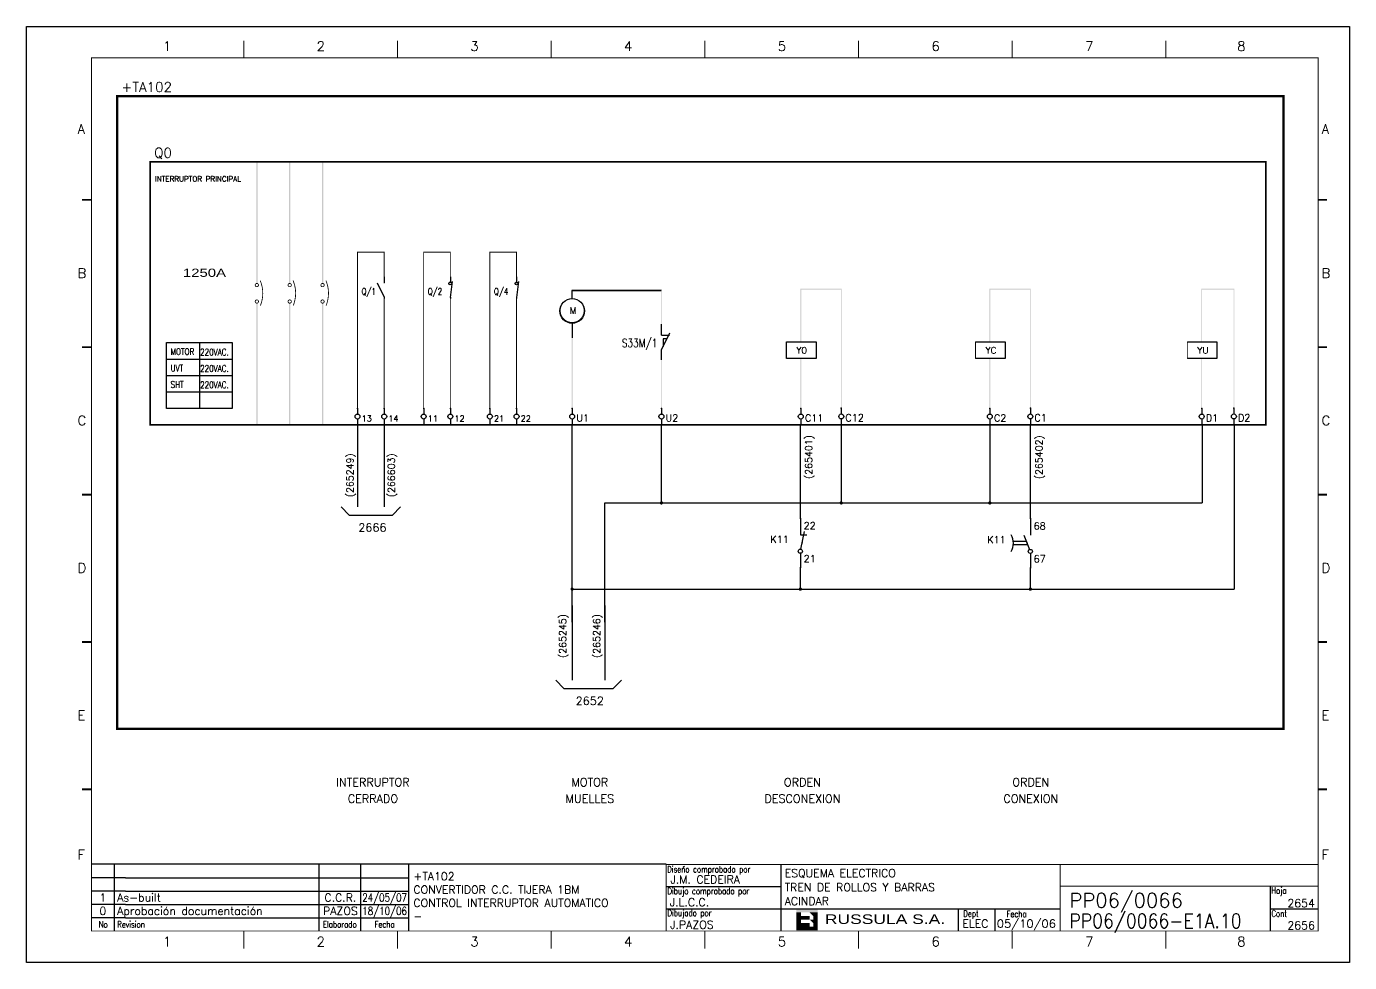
# Model space of a CAD drawing. Extents: x -25 to 1044, y -25744 to 292.
# Drawn here: x 65.4 to 485.4, y -7209.8 to -6912.8 of the extents above; entities that cross this region are included whole.
import ezdxf
from ezdxf.enums import TextEntityAlignment as Align

# ---------------------------------------------------------------- set-up
doc = ezdxf.new("R2010")
doc.units = 0
doc.header["$LTSCALE"] = 10
doc.header["$MEASUREMENT"] = 0
doc.linetypes.add('DASHDOT', pattern=[1, 0.5, -0.25, 0, -0.25])
doc.layers.get('0').update_dxf_attribs({"linetype": 'CONTINUOUS'})
for name, color, linetype in [('1', 7, 'CONTINUOUS'), ('10', 5, 'CONTINUOUS'), ('102', 7, 'CONTINUOUS'), ('2', 7, 'CONTINUOUS'), ('25', 3, 'CONTINUOUS'), ('8', 1, 'CONTINUOUS'), ('9', 6, 'CONTINUOUS'), ('DIBUJO', 7, 'CONTINUOUS'), ('NODE', 7, 'CONTINUOUS')]:
    doc.layers.add(name, color=color, linetype=linetype)
doc.styles.add('HELV', font='HELVBLD.SHX', dxfattribs={"width": 1.2})
doc.styles.add('HELVETICA', font='HELV.SHX')
doc.styles.add('LABEL', font='SIMPLEX', dxfattribs={"width": 0.8, "height": 4})
doc.styles.add('ROMAND', font='ROMAND.SHX', dxfattribs={"width": 0.7})
doc.styles.add('ROMANS', font='romans')
doc.styles.get("Standard").update_dxf_attribs({"font": 'simplex'})

# ---------------------------------------------------------------- blocks, each defined once
blk = doc.blocks.new('newcajec')
at = {"layer": '1'}
for p, q in [((179.4, 20.85), (0.13, 20.85)), ((7, 20.85), (7, 0)), ((71, 20.85), (71, 0)), ((84, 20.85), (84, 0.09)), ((99, 20.85), (99, 0)), ((215.2, 20.8), (215.2, 0)), ((10.6, 16.64), (0, 16.64)), ((10.6, 16.64), (99, 16.64)), ((184.64, 20.18), (184.81, 20.01)), ((184.81, 20.01), (185.18, 20.25)), ((10.6, 12.48), (0, 12.48)), ((10.6, 12.48), (99, 12.48)), ((179.4, 13.87), (215.2, 13.87)), ((368, 14.06), (368, 0)), ((10.6, 8.32), (0, 8.32)), ((10.6, 8.32), (99, 8.32)), ((10.6, 4.16), (0, 4.16)), ((10.6, 4.16), (99, 4.16)), ((179.4, 6.93), (267.63, 6.93)), ((267.63, 6.93), (302.5, 6.93)), ((270.63, 6.91), (270.63, 0)), ((282.07, 6.93), (282.07, 0)), ((368, 6.93), (383, 6.93))]:
    blk.add_line(p, q, dxfattribs=at)
for points in [[(47.5, 272.5, 0.3, 0.3, 0), (47.5, 277.91, 0.3, 0.3, 0)], [(95.5, 272.5, 0.3, 0.3, 0), (95.5, 277.91, 0.3, 0.3, 0)], [(143.5, 272.5, 0.3, 0.3, 0), (143.5, 277.91, 0.3, 0.3, 0)], [(191.5, 272.5, 0.3, 0.3, 0), (191.5, 277.91, 0.3, 0.3, 0)], [(239.5, 272.5, 0.3, 0.3, 0), (239.5, 277.91, 0.3, 0.3, 0)], [(287.5, 272.5, 0.3, 0.3, 0), (287.5, 277.91, 0.3, 0.3, 0)], [(335.5, 272.5, 0.3, 0.3, 0), (335.5, 277.91, 0.3, 0.3, 0)], [(-2.99, 228.23, 0.6, 0.6, 0), (-0.18, 228.23, 0.6, 0.6, 0)], [(383.01, 228.23, 0.6, 0.6, 0), (385.82, 228.23, 0.6, 0.6, 0)], [(-2.99, 182.23, 0.6, 0.6, 0), (-0.18, 182.23, 0.6, 0.6, 0)], [(383.01, 182.23, 0.6, 0.6, 0), (385.82, 182.23, 0.6, 0.6, 0)], [(-2.99, 136.23, 0.6, 0.6, 0), (-0.18, 136.23, 0.6, 0.6, 0)], [(383.01, 136.23, 0.6, 0.6, 0), (385.82, 136.23, 0.6, 0.6, 0)], [(-2.99, 90.23, 0.6, 0.6, 0), (-0.18, 90.23, 0.6, 0.6, 0)], [(383.01, 90.23, 0.6, 0.6, 0), (385.82, 90.23, 0.6, 0.6, 0)], [(-2.99, 44.23, 0.6, 0.6, 0), (-0.18, 44.23, 0.6, 0.6, 0)], [(383.01, 44.23, 0.6, 0.6, 0), (385.82, 44.23, 0.6, 0.6, 0)], [(383, 20.8, 0.3, 0.3, 0), (179.4, 20.8, 0.3, 0.3, 0), (179.4, 0, 0.3, 0.3, 0)], [(302.5, 20.8, 0.3, 0.3, 0), (302.5, 0, 0.3, 0.3, 0)], [(302.5, 14, 0.3, 0.3, 0), (383, 14, 0.3, 0.3, 0)], [(47.5, -5.5, 0.3, 0.3, 0), (47.5, -0.09, 0.3, 0.3, 0)], [(95.5, -5.5, 0.3, 0.3, 0), (95.5, -0.09, 0.3, 0.3, 0)], [(143.5, -5.5, 0.3, 0.3, 0), (143.5, -0.09, 0.3, 0.3, 0)], [(191.5, -5.5, 0.3, 0.3, 0), (191.5, -0.09, 0.3, 0.3, 0)], [(239.5, -5.5, 0.3, 0.3, 0), (239.5, -0.09, 0.3, 0.3, 0)], [(287.5, -5.5, 0.3, 0.3, 0), (287.5, -0.09, 0.3, 0.3, 0)], [(335.5, -5.5, 0.3, 0.3, 0), (335.5, -0.09, 0.3, 0.3, 0)]]:
    blk.add_lwpolyline(points, format="xyseb", dxfattribs=at)
at = {"layer": '1', "const_width": 0.3}
blk.add_lwpolyline([(0, 0), (0, 272.5), (383, 272.5), (383, 0)], close=True, dxfattribs=at)
at = {"layer": '2', "color": 14}
for p, q in [((221.42, 4.69), (221.42, 5.81)), ((221.42, 2.47), (221.42, 3.58))]:
    blk.add_line(p, q, dxfattribs=at)
for points in [[(220.05, 5.81), (220.05, 6.92), (226.74, 5.81), (226.74, 6.92)], [(221.42, 2.47), (220.05, 2.47), (221.42, 5.81), (220.05, 5.81)], [(221.42, 4.69), (224.25, 4.69), (221.42, 3.58), (224.25, 3.58)], [(224.25, 5.81), (225.37, 5.81), (225.37, 4.69)], [(225.37, 5.81), (226.74, 5.81), (225.37, 1.35), (226.74, 1.35)], [(224.25, 0.24), (224.25, 2.47), (220.05, 0.24), (220.05, 2.47)], [(224.25, 3.58), (225.37, 3.58), (225.37, 2.47)], [(226.74, 1.35), (226.74, 0.24), (224.25, 1.35), (224.25, 0.24)]]:
    blk.add_solid(points, dxfattribs=at)
at = {"layer": '1', "style": 'ROMANS'}
for s, p in [('1', (22.29, 274.68)), ('2', (70.29, 274.68)), ('3', (118.29, 274.68)), ('4', (166.29, 274.68)), ('5', (214.29, 274.68)), ('6', (262.29, 274.68)), ('7', (310.29, 274.68)), ('8', (357.79, 274.68)), ('A', (-4.37, 248.84)), ('A', (384.13, 248.84)), ('B', (-4.37, 203.84)), ('B', (384.13, 203.84)), ('C', (-4.37, 157.84)), ('C', (384.13, 157.84)), ('D', (-4.37, 111.84)), ('D', (384.13, 111.84)), ('E', (-4.37, 65.84)), ('E', (384.13, 65.84)), ('F', (-4.37, 22.34)), ('F', (384.13, 22.34)), ('1', (22.29, -4.82)), ('2', (70.29, -4.82)), ('3', (118.29, -4.82)), ('4', (166.29, -4.82)), ('5', (214.29, -4.82)), ('6', (262.29, -4.82)), ('7', (310.29, -4.82)), ('8', (357.79, -4.82))]:
    blk.add_text(s, height=3, dxfattribs=at).set_placement(p)
at = {"layer": '1', "style": 'LABEL', "width": 0.8}
for s, p in [('Diseno comprobado por', (179.73, 18.27)), ('Dibujo comprobado por', (179.81, 11.47)), ('Hoja', (368.38, 11.66)), ('Dibujado por', (179.83, 4.64)), ('Fecha', (285.71, 4.3)), ('Cont', (368.43, 4.46)), ('No', (2.23, 1.05)), ('Revision', (8, 1.05))]:
    blk.add_text(s, height=2, dxfattribs=at).set_placement(p)
for s, p in [('Dept', (274.61, 4.44)), ('Elaborado', (77.5, 1.05)), ('Fecha', (91.5, 1.05))]:
    blk.add_text(s, height=2, dxfattribs=at).set_placement(p, align=Align.CENTER)
at = {"layer": '10', "style": 'ROMANS'}
for tag, p in [('REV41', (3.5, 18.74)), ('REV43', (77.7, 18.74)), ('REV31', (3.5, 14.58)), ('REV33', (77.7, 14.58)), ('REV21', (3.5, 10.42)), ('REV23', (77.7, 10.42)), ('REV11', (3.5, 6.27)), ('REV13', (77.7, 6.27))]:
    blk.add_attdef(tag, text='', height=2.5, dxfattribs=at).set_placement(p, align=Align.MIDDLE)
for tag, p, height in [('REV42', (8, 17.49), 2.5), ('SHEETNAME1', (100.5, 15.83), 2.5), ('DESIGNCHECK', (180.74, 14.83), 2.5), ('DOCUMENTTYPE', (216.43, 16.8), 2.5), ('NOTA', (305.32, 15.8), 3), ('REV32', (8, 13.33), 2.5), ('SHEETNAME2', (100.5, 11.67), 2.5), ('OBJECT', (216.43, 12.4), 2.5), ('REV22', (8, 9.17), 2.5), ('SHEETNAME3', (100.5, 7.51), 2.5), ('DRAWINGCHECK', (180.53, 7.71), 2.5), ('CUSTOMER', (216.43, 8.08), 2.5), ('ORDER', (305.32, 7.3), 4.5), ('REV12', (8, 5.01), 2.5), ('SHEETNAME4', (100.5, 3.35), 2.5), ('DOCUMENT_ID', (305.32, 0.93), 4.4), ('USER', (180.63, 0.71), 2.5), ('DEPARTMENT', (271.93, 1.05), 2.5)]:
    blk.add_attdef(tag, p, '', height=height, dxfattribs=at)
for tag, width, p, p2 in [('REV44', 1.221199, (84.53, 17.49), (98.48, 17.49)), ('REV34', 1.221199, (84.53, 13.33), (98.48, 13.33)), ('REV24', 1.221199, (84.53, 9.17), (98.48, 9.17)), ('REV14', 1.221199, (84.53, 5.01), (98.48, 5.01)), ('CREATED2', 7.039915, (282.71, 1.05), (301.14, 1.05))]:
    blk.add_attdef(tag, text='', height=2.5, dxfattribs=dict(at, width=width)).set_placement(p, p2, align=Align.FIT)
for tag, p in [('SHEET', (382, 7.43)), ('NEXTSHEET', (382, 0.5))]:
    blk.add_attdef(tag, text='', height=2.5, dxfattribs=at).set_placement(p, align=Align.RIGHT)
at = {"layer": 'DIBUJO', "color": 14, "style": 'HELVETICA', "width": 1.3}
blk.add_text('RUSSULA S.A.', height=3, dxfattribs=at).set_placement((229, 2.19))
blk = doc.blocks.new('NOD', base_point=(237.5, 170))
at = {"layer": 'NODE'}
blk.add_point((237.5, 170), dxfattribs=at)
blk = doc.blocks.new('$$PLD12C')
for p, q in [((0, 2.5), (0, 0.75)), ((0, -0.75), (0, -2.5))]:
    blk.add_line(p, q)
at = {"layer": '2'}
blk.add_circle((0, 0), 0.75, dxfattribs=at)
for p in [(0, 2.5), (0, -2.5)]:
    blk.add_blockref('NOD', p, dxfattribs=at)
at = {"layer": '8'}
blk.add_attdef('*A', (1.25, -1.5), '', height=2.15, dxfattribs=at)
at = {"layer": '9'}
blk.add_attdef('ID', text='', height=2.15, dxfattribs=at).set_placement((-1.25, -1.5), align=Align.RIGHT)
blk = doc.blocks.new('$070203S')
at = {"layer": '102'}
for p, q in [((0, 0), (0, -5)), ((0.13, -9.39), (1.25, -4)), ((0, -5), (2, -5)), ((0, -10.62), (0, -15))]:
    blk.add_line(p, q, dxfattribs=at)
blk.add_circle((0, -10), 0.625, dxfattribs=at)
blk.add_point((0.52, -7.5), dxfattribs=at)
at = {"layer": '2'}
for p in [(0, 0), (0, -15)]:
    blk.add_blockref('NOD', p, dxfattribs=at)
at = {"layer": '8'}
for tag, p in [('1A', (1, -3.32)), ('2A', (1, -13.32))]:
    blk.add_attdef(tag, p, '', height=2.15, dxfattribs=at)
at = {"layer": '9'}
blk.add_attdef('ID', text='', height=2.15, dxfattribs=at).set_placement((-3.5, -7.5), align=Align.RIGHT)
blk = doc.blocks.new('$070202S')
at = {"layer": '102'}
for p, q in [((0, 0), (0, -5)), ((-2, -5), (-0.23, -9.42)), ((0, -10.62), (0, -15))]:
    blk.add_line(p, q, dxfattribs=at)
blk.add_circle((0, -10), 0.625, dxfattribs=at)
blk.add_point((-1, -7.5), dxfattribs=at)
at = {"layer": '2'}
for p in [(0, 0), (0, -15)]:
    blk.add_blockref('NOD', p, dxfattribs=at)
at = {"layer": '8'}
for tag, p in [('1A', (1, -3.32)), ('2A', (1, -13.32))]:
    blk.add_attdef(tag, p, '', height=2.15, dxfattribs=at)
at = {"layer": '9'}
blk.add_attdef('ID', text='', height=2.15, dxfattribs=at).set_placement((-3.5, -7.5), align=Align.RIGHT)

msp = doc.modelspace()

# ---------------------------------------------------------------- linework, layer by layer
for p, q in [((324.04, -7039.09), (324.04, -7063.93)), ((371.21, -7039.13), (371.21, -7063.93))]:
    msp.add_line(p, q)
at = {"const_width": 0.521}
for points in [[(323.78, -7063.93, 1), (324.3, -7063.93, 1)], [(370.95, -7063.93, 1), (371.47, -7063.93, 1)], [(310.8, -7091.28, 1), (311.32, -7091.28, 1)], [(383.8, -7091.28, 1), (384.33, -7091.28, 1)]]:
    msp.add_lwpolyline(points, format="xyb", close=True, dxfattribs=at)
for centre in [(199.93, -6994.28), (220.97, -6994.28)]:
    msp.add_circle(centre, 0.468)
at = {"layer": '2'}
for p, q in [((238.61, -6999.11), (238.61, -6996.51)), ((238.61, -6996.51), (266.91, -6996.51)), ((238.61, -7006.93), (238.61, -7011.5)), ((306.63, -7012.84), (316.02, -7012.84)), ((306.63, -7018.06), (306.63, -7012.84)), ((316.02, -7012.84), (316.02, -7018.06)), ((366.65, -7012.84), (376.04, -7012.84)), ((376.04, -7012.84), (376.04, -7018.06)), ((433.9, -7012.84), (443.28, -7012.84)), ((443.28, -7012.84), (443.28, -7018.06)), ((316.02, -7018.06), (306.63, -7018.06)), ((376.04, -7018.06), (366.65, -7018.06)), ((443.28, -7018.06), (433.9, -7018.06)), ((382.81, -7076.19), (378.65, -7076.19)), ((383.23, -7077.23), (378.65, -7077.23))]:
    msp.add_line(p, q, dxfattribs=at)
at = {"layer": '2', "color": 7}
for p, q in [((109.84, -7013.06), (130.7, -7013.06)), ((109.84, -7033.92), (109.84, -7013.06)), ((120.27, -7013.06), (120.27, -7033.92)), ((130.7, -7013.06), (130.7, -7033.92)), ((109.84, -7018.28), (130.7, -7018.28)), ((109.84, -7023.49), (130.7, -7023.49)), ((109.84, -7028.71), (130.7, -7028.71)), ((130.7, -7033.92), (109.84, -7033.92)), ((170.47, -7039.13), (170.47, -7065.21)), ((178.95, -7039.13), (178.95, -7065.21)), ((238.61, -7101.71), (238.61, -7039.13)), ((266.94, -7063.93), (266.94, -7039.13)), ((311.06, -7068.82), (311.06, -7039.13)), ((438.59, -7039.15), (438.59, -7063.93)), ((448.81, -7039.1), (448.81, -7091.28)), ((384.06, -7068.89), (384.06, -7039.2)), ((249.03, -7101.71), (249.03, -7063.93)), ((249.03, -7063.93), (266.94, -7063.93)), ((266.94, -7063.93), (412.37, -7063.93)), ((412.37, -7063.93), (438.59, -7063.93)), ((165.26, -7065.21), (167.87, -7067.81)), ((167.87, -7067.81), (181.55, -7067.81)), ((181.55, -7067.81), (184.16, -7065.21)), ((311.06, -7091.28), (311.06, -7084.47)), ((384.06, -7091.28), (384.06, -7084.53)), ((238.61, -7091.28), (357.86, -7091.28)), ((357.86, -7091.28), (412.37, -7091.28)), ((412.37, -7091.28), (448.81, -7091.28)), ((238.61, -7096.49), (238.61, -7120.21)), ((249.03, -7096.49), (249.03, -7120.21)), ((233.39, -7120.21), (236, -7122.82)), ((236, -7122.82), (251.64, -7122.82)), ((251.64, -7122.82), (254.25, -7120.21))]:
    msp.add_line(p, q, dxfattribs=at)
at = {"layer": '2', "color": 3, "linetype": 'DASHDOT'}
for points, const_width in [([(94.19, -6934.84), (464.42, -6934.84), (464.42, -7135.6), (94.19, -7135.6), (94.19, -6934.84)], 0.73), ([(104.62, -6955.7), (458.83, -6955.7), (458.83, -7039.13), (104.62, -7039.13), (104.62, -6955.7)], 0.521)]:
    msp.add_lwpolyline(points, dxfattribs=dict(at, const_width=const_width))
at = {"layer": '2', "const_width": 0.261}
for points in [[(178.95, -6994.29), (178.95, -6984.38), (170.47, -6984.38), (170.47, -7033.92)], [(199.95, -6994.29), (199.95, -6984.38), (191.48, -6984.38), (191.48, -7033.92)], [(220.96, -6994.29), (220.96, -6984.38), (212.49, -6984.38), (212.49, -7033.92)], [(238.61, -6999.24), (238.61, -6996.38), (266.91, -6996.38), (266.91, -6996.51)], [(178.95, -6998.92), (178.95, -7033.92)], [(199.95, -6998.92), (199.95, -7033.92)], [(220.96, -6998.92), (220.96, -7033.92)], [(238.61, -7011.5), (238.61, -7006.8)], [(306.63, -7012.84), (316.02, -7012.84), (316.02, -7018.06), (306.63, -7018.06), (306.63, -7012.84)], [(366.65, -7012.84), (376.04, -7012.84), (376.04, -7018.06), (366.65, -7018.06), (366.65, -7012.84)], [(433.9, -7012.84), (443.28, -7012.84), (443.28, -7018.06), (433.9, -7018.06), (433.9, -7012.84)]]:
    msp.add_lwpolyline(points, dxfattribs=at)
for points in [[(138, -6994.81, 1), (139.04, -6994.81, 1)], [(148.42, -6994.81, 1), (149.47, -6994.81, 1)], [(158.85, -6994.81, 1), (159.9, -6994.81, 1)], [(138, -7000.03, 1), (139.04, -7000.03, 1)], [(148.42, -7000.03, 1), (149.47, -7000.03, 1)], [(158.85, -7000.03, 1), (159.9, -7000.03, 1)], [(234.83, -7002.89, 1), (242.39, -7002.89, 1)]]:
    msp.add_lwpolyline(points, format="xyb", close=True, dxfattribs=at)
at = {"layer": '2', "const_width": 0.256}
for points in [[(139.65, -7001.3, 0.096109), (140.4, -6997.42, 0.10084), (139.58, -6993.36, 1)], [(150.08, -7001.3, 0.096109), (150.83, -6997.42, 0.10084), (150.01, -6993.36, 1)], [(160.51, -7001.3, 0.096109), (161.26, -6997.42, 0.10084), (160.44, -6993.36, 1)]]:
    msp.add_lwpolyline(points, format="xyb", dxfattribs=at)
at = {"layer": '2', "color": 7, "const_width": 0.521}
for points in [[(266.68, -7063.93, 1), (267.2, -7063.93, 1)], [(238.35, -7091.28, 1), (238.87, -7091.28, 1)]]:
    msp.add_lwpolyline(points, format="xyb", close=True, dxfattribs=at)
at = {"layer": '2'}
msp.add_circle((238.61, -7003.02), 3.91, dxfattribs=at)
msp.add_arc((373.76, -7076.71), 4.92, 327.9946, 32.0054, dxfattribs=at)
for points in [[(138.31, -6994.29), (138.73, -6994.29), (138.31, -6955.7), (138.73, -6955.7)], [(148.74, -6994.29), (149.15, -6994.29), (148.74, -6955.7), (149.15, -6955.7)], [(159.17, -6994.29), (159.58, -6994.29), (159.17, -6955.7), (159.58, -6955.7)], [(138.73, -7000.55), (138.31, -7000.55), (138.73, -7039.13), (138.31, -7039.13)], [(149.15, -7000.55), (148.74, -7000.55), (149.15, -7039.13), (148.74, -7039.13)], [(159.58, -7000.55), (159.17, -7000.55), (159.58, -7039.13), (159.17, -7039.13)], [(238.74, -7009.88), (238.48, -7009.88), (238.74, -7033.92), (238.48, -7033.92)], [(170.6, -7033.93), (170.34, -7033.93), (170.6, -7035.76), (170.34, -7035.76)], [(179.08, -7033.93), (178.81, -7033.93), (179.08, -7035.76), (178.81, -7035.76)], [(191.61, -7033.93), (191.35, -7033.93), (191.61, -7035.76), (191.35, -7035.76)], [(200.08, -7033.93), (199.82, -7033.93), (200.08, -7035.76), (199.82, -7035.76)], [(212.62, -7033.93), (212.36, -7033.93), (212.62, -7035.76), (212.36, -7035.76)], [(221.09, -7033.93), (220.83, -7033.93), (221.09, -7035.76), (220.83, -7035.76)], [(238.74, -7033.93), (238.48, -7033.93), (238.74, -7035.76), (238.48, -7035.76)], [(267.07, -7033.93), (266.81, -7033.93), (267.07, -7035.76), (266.81, -7035.76)], [(311.32, -7033.93), (311.06, -7033.93), (311.32, -7035.76), (311.06, -7035.76)], [(324.17, -7033.89), (323.91, -7033.89), (324.17, -7035.71), (323.91, -7035.71)], [(371.34, -7033.93), (371.08, -7033.93), (371.34, -7035.76), (371.08, -7035.76)], [(384.2, -7033.89), (383.93, -7033.89), (384.2, -7035.71), (383.93, -7035.71)], [(438.59, -7033.93), (438.33, -7033.93), (438.59, -7035.76), (438.33, -7035.76)], [(448.81, -7033.89), (448.55, -7033.89), (448.81, -7035.71), (448.55, -7035.71)], [(170.6, -7037.29), (170.34, -7037.29), (170.6, -7039.13), (170.34, -7039.13)], [(179.08, -7037.29), (178.81, -7037.29), (179.08, -7039.13), (178.81, -7039.13)], [(238.74, -7037.29), (238.48, -7037.29), (238.74, -7039.13), (238.48, -7039.13)], [(267.07, -7037.29), (266.81, -7037.29), (267.07, -7039.13), (266.81, -7039.13)], [(311.32, -7037.29), (311.06, -7037.29), (311.32, -7039.13), (311.06, -7039.13)], [(324.17, -7037.25), (323.91, -7037.25), (324.17, -7039.09), (323.91, -7039.09)], [(371.34, -7037.29), (371.08, -7037.29), (371.34, -7039.13), (371.08, -7039.13)], [(384.2, -7037.25), (383.93, -7037.25), (384.2, -7039.09), (383.93, -7039.09)], [(438.59, -7037.3), (438.33, -7037.3), (438.59, -7039.15), (438.33, -7039.15)], [(448.81, -7037.26), (448.55, -7037.26), (448.81, -7039.1), (448.55, -7039.1)]]:
    msp.add_trace(points, dxfattribs=at)
at = {"layer": '2', "color": 0}
for points in [[(267.07, -6996.24), (266.81, -6996.24), (267.07, -7010.71), (266.81, -7010.71)], [(311.32, -6995.97), (311.06, -6995.97), (311.32, -7012.84), (311.06, -7012.84)], [(311.19, -6995.98), (311.19, -6996.24), (324.17, -6995.98), (324.17, -6996.24)], [(324.17, -6995.98), (323.91, -6995.98), (324.17, -7033.88), (323.91, -7033.88)], [(371.34, -6995.97), (371.08, -6995.97), (371.34, -7012.84), (371.08, -7012.84)], [(371.21, -6995.98), (371.21, -6996.24), (384.2, -6995.98), (384.2, -6996.24)], [(384.2, -6995.98), (383.93, -6995.98), (384.2, -7033.88), (383.93, -7033.88)], [(438.59, -6995.97), (438.33, -6995.97), (438.59, -7012.84), (438.33, -7012.84)], [(438.46, -6995.98), (438.46, -6996.24), (448.81, -6995.98), (448.81, -6996.24)], [(448.81, -6995.98), (448.55, -6995.98), (448.81, -7033.88), (448.55, -7033.88)], [(267.07, -7015.34), (266.81, -7015.34), (267.07, -7033.92), (266.81, -7033.92)], [(311.32, -7018.06), (311.06, -7018.06), (311.32, -7033.92), (311.06, -7033.92)], [(371.34, -7018.06), (371.08, -7018.06), (371.34, -7033.92), (371.08, -7033.92)], [(438.59, -7018.06), (438.33, -7018.06), (438.59, -7033.92), (438.33, -7033.92)]]:
    msp.add_trace(points, dxfattribs=at)
at = {"layer": '25', "color": 0, "linetype": 'Continuous'}
for p, q in [((178.95, -6992.17), (178.95, -6994.13)), ((199.95, -6992.17), (199.95, -6994.13)), ((220.96, -6992.17), (220.96, -6994.13)), ((176.66, -6994.13), (178.95, -6998.69)), ((200.51, -6993.63), (199.93, -6998.7)), ((221.55, -6993.63), (220.97, -6998.7)), ((178.95, -6998.69), (178.95, -6999.02)), ((199.95, -6998.69), (199.95, -6999.02)), ((220.96, -6998.69), (220.96, -6999.02)), ((266.96, -7010.73), (266.96, -7007.25)), ((269.56, -7010.08), (266.96, -7015.29)), ((266.96, -7010.73), (269.56, -7010.73)), ((266.96, -7018.55), (266.96, -7015.29))]:
    msp.add_line(p, q, dxfattribs=at)
at = {"layer": '25', "color": 0}
for p, q in [((268.68, -7011.84), (267.48, -7011.84)), ((267.48, -7011.84), (267.48, -7014.25))]:
    msp.add_line(p, q, dxfattribs=at)
at = {"layer": 'DIBUJO'}
msp.add_lwpolyline([(65.38, -6912.75), (485.38, -6912.75), (485.38, -7209.75), (65.38, -7209.75), (65.38, -6912.75)], dxfattribs=at)

# ---------------------------------------------------------------- block references
at = {"layer": '2', "color": 7}
ref = msp.add_blockref('newcajec', (86.06, -7199.75), dxfattribs=dict(at, xscale=1.016513761467891, yscale=1.016513761467891, zscale=1.016513761467891))
ref.add_attrib('REV24', '24/05/07', dxfattribs={"layer": '10', "height": 2.541, "style": 'ROMANS', "width": 0.728168}).set_placement((171.98, -7190.43), (186.17, -7190.43), align=Align.FIT)
ref.add_attrib('SHEETNAME3', 'CONTROL INTERRUPTOR AUTOMATICO', (188.22, -7192.12), dxfattribs={"layer": '10', "height": 2.5413, "style": 'ROMANS'})
ref.add_attrib('SHEETNAME2', 'CONVERTIDOR C.C. TIJERA 1BM', (188.22, -7187.9), dxfattribs={"layer": '10', "height": 2.5413, "style": 'ROMANS'})
ref.add_attrib('SHEETNAME1', '+TA102', (188.22, -7183.67), dxfattribs={"layer": '10', "height": 2.541, "style": 'ROMANS'})
ref.add_attrib('USER', 'J.PAZOS', (269.68, -7199.03), dxfattribs={"layer": '10', "height": 2.541, "style": 'ROMANS'})
ref.add_attrib('DRAWINGCHECK', 'J.L.C.C.', (269.57, -7191.91), dxfattribs={"layer": '10', "height": 2.541, "style": 'ROMANS'})
ref.add_attrib('DESIGNCHECK', 'J.M. CEDEIRA', (269.78, -7184.68), dxfattribs={"layer": '10', "height": 2.5413, "style": 'ROMANS'})
ref.add_attrib('REV22', 'As-built', (94.19, -7190.43), dxfattribs={"layer": '10', "height": 2.541, "style": 'ROMANS'})
ref.add_attrib('REV12', 'Aprobación documentación', (94.19, -7194.66), dxfattribs={"layer": '10', "height": 2.5413, "style": 'ROMANS'})
ref.add_attrib('REV21', '1', dxfattribs={"layer": '10', "height": 2.54, "style": 'ROMANS'}).set_placement((89.62, -7189.16), align=Align.MIDDLE)
ref.add_attrib('REV11', '0', dxfattribs={"layer": '10', "height": 2.54, "style": 'ROMANS'}).set_placement((89.62, -7193.39), align=Align.MIDDLE)
ref.add_attrib('SHEETNAME4', '-', (188.22, -7196.35), dxfattribs={"layer": '10', "height": 2.54, "style": 'ROMANS'})
ref.add_attrib('REV14', '18/10/06', dxfattribs={"layer": '10', "height": 2.541, "style": 'ROMANS', "width": 0.728168}).set_placement((171.98, -7194.66), (186.17, -7194.66), align=Align.FIT)
ref.add_attrib('REV23', 'C.C.R.', dxfattribs={"layer": '10', "height": 2.541, "style": 'ROMANS'}).set_placement((165.04, -7189.16), align=Align.MIDDLE)
ref.add_attrib('REV13', 'PAZOS', dxfattribs={"layer": '10', "height": 2.541, "style": 'ROMANS'}).set_placement((165.04, -7193.39), align=Align.MIDDLE)
ref.add_attrib('DOCUMENT_ID', 'PP06/0066-E1A.10', (396.43, -7198.8), dxfattribs={"layer": '10', "height": 4.4727, "style": 'ROMANS', "width": 0.9})
ref.add_attrib('ORDER', 'PP06/0066', (396.43, -7192.33), dxfattribs={"layer": '10', "height": 4.574, "style": 'ROMANS'})
ref.add_attrib('CUSTOMER', 'ACINDAR', (306.07, -7191.54), dxfattribs={"layer": '10', "height": 2.541, "style": 'ROMANS'})
ref.add_attrib('OBJECT', 'TREN DE ROLLOS Y BARRAS', (306.07, -7187.15), dxfattribs={"layer": '10', "height": 2.5413, "style": 'ROMANS'})
ref.add_attrib('DOCUMENTTYPE', 'ESQUEMA ELECTRICO', (306.07, -7182.67), dxfattribs={"layer": '10', "height": 2.5413, "style": 'ROMANS'})
ref.add_attrib('CREATED2', '05/10/06', dxfattribs={"layer": '10', "height": 2.541, "style": 'ROMANS', "width": 0.961976}).set_placement((373.43, -7198.69), (392.18, -7198.69), align=Align.FIT)
ref.add_attrib('DEPARTMENT', 'ELEC', (362.48, -7198.69), dxfattribs={"layer": '10', "height": 2.541, "style": 'ROMANS'})
ref.add_attrib('NEXTSHEET', '2656', dxfattribs={"layer": '10', "height": 2.541, "style": 'ROMANS'}).set_placement((474.37, -7199.25), align=Align.RIGHT)
ref.add_attrib('SHEET', '2654', dxfattribs={"layer": '10', "height": 2.541, "style": 'ROMANS'}).set_placement((474.37, -7192.2), align=Align.RIGHT)
ref = msp.add_blockref('$$PLD12C', (170.47, -7036.53), dxfattribs=dict(at, xscale=1.042899108923663, yscale=1.042899108923663, zscale=1.042899108923663))
ref.add_attrib('*A', '13', (171.78, -7038.09), dxfattribs={"layer": '8', "height": 1.877})
ref = msp.add_blockref('$$PLD12C', (178.95, -7036.53), dxfattribs=dict(at, xscale=1.042899108923663, yscale=1.042899108923663, zscale=1.042899108923663))
ref.add_attrib('*A', '14', (180.25, -7038.09), dxfattribs={"layer": '8', "height": 1.877})
ref = msp.add_blockref('$$PLD12C', (191.48, -7036.53), dxfattribs=dict(at, xscale=1.042899108923663, yscale=1.042899108923663, zscale=1.042899108923663))
ref.add_attrib('*A', '11', (192.79, -7038.09), dxfattribs={"layer": '8', "height": 1.877})
ref = msp.add_blockref('$$PLD12C', (199.95, -7036.53), dxfattribs=dict(at, xscale=1.042899108923663, yscale=1.042899108923663, zscale=1.042899108923663))
ref.add_attrib('*A', '12', (201.26, -7038.09), dxfattribs={"layer": '8', "height": 1.877})
ref = msp.add_blockref('$$PLD12C', (212.49, -7036.53), dxfattribs=dict(at, xscale=1.042899108923663, yscale=1.042899108923663, zscale=1.042899108923663))
ref.add_attrib('*A', '21', (213.79, -7038.09), dxfattribs={"layer": '8', "height": 1.877})
ref = msp.add_blockref('$$PLD12C', (220.96, -7036.53), dxfattribs=dict(at, xscale=1.042899108923663, yscale=1.042899108923663, zscale=1.042899108923663))
ref.add_attrib('*A', '22', (222.27, -7038.09), dxfattribs={"layer": '8', "height": 1.877})
at = {"layer": '2', "color": 7, "xscale": 1.042899108923663, "yscale": 1.042899108923663, "zscale": 1.042899108923663}
for name, p, values in [('$$PLD12C', (238.61, -7036.53), {'*A': 'U1'}), ('$$PLD12C', (266.94, -7036.53), {'*A': 'U2'}), ('$$PLD12C', (311.19, -7036.53), {'*A': 'C11'}), ('$$PLD12C', (324.04, -7036.48), {'*A': 'C12'}), ('$$PLD12C', (371.21, -7036.53), {'*A': 'C2'}), ('$$PLD12C', (384.06, -7036.48), {'*A': 'C1'}), ('$$PLD12C', (438.46, -7036.53), {'*A': 'D1'}), ('$$PLD12C', (448.68, -7036.48), {'*A': 'D2'}), ('$070203S', (311.06, -7068.82), {'ID': 'K11', '1A': '22', '2A': '21'})]:
    msp.add_blockref(name, p, dxfattribs=at).add_auto_attribs(values)
at = {"layer": '2', "color": 7}
ref = msp.add_blockref('$070202S', (384.06, -7068.89), dxfattribs=dict(at, xscale=1.042899108923663, yscale=1.042899108923663, zscale=1.042899108923663))
ref.add_attrib('ID', 'K11', dxfattribs={"layer": '9', "height": 2.242}).set_placement((376.24, -7076.71), align=Align.RIGHT)
ref.add_attrib('1A', '68', (385.11, -7072.36), dxfattribs={"layer": '8', "height": 2.242})
ref.add_attrib('2A', '67', (385.11, -7082.79), dxfattribs={"layer": '8', "height": 2.242})

# ---------------------------------------------------------------- texts
at = {"layer": '2', "color": 6}
for s, p in [('+TA102', (95.5, -6933.54)), ('Q0', (105.93, -6954.4))]:
    msp.add_text(s, height=3.129, dxfattribs=at).set_placement(p)
at = {"layer": '2', "style": 'ROMAND'}
msp.add_text('INTERRUPTOR PRINCIPAL', height=1.6686, dxfattribs=at).set_placement((106.18, -6961.96))
at = {"layer": '2', "color": 7}
for s, height, style, width, p in [('1250A', 2.607, 'HELV', 1.3, (115.05, -6992.2)), ('MOTOR', 2.086, 'ROMANS', 0.8, (111.14, -7016.97)), ('220VAC.', 2.086, 'ROMANS', 0.8, (120.51, -7017.1)), ('UVT', 2.086, 'ROMANS', 0.8, (111.14, -7022.19)), ('220VAC.', 2.086, 'ROMANS', 0.8, (120.51, -7022.31)), ('SHT', 2.086, 'ROMANS', 0.8, (111.14, -7027.4)), ('220VAC.', 2.086, 'ROMANS', 0.8, (120.51, -7027.52))]:
    msp.add_text(s, height=height, dxfattribs=dict(at, style=style, width=width)).set_placement(p)
at = {"layer": '2'}
for s, height, p in [('M', 2.09, (237.82, -7003.94)), ('Y0', 2.086, (309.8, -7016.55)), ('YC', 2.086, (369.82, -7016.55)), ('YU', 2.086, (437.07, -7016.55))]:
    msp.add_text(s, height=height, dxfattribs=at).set_placement(p)
at = {"layer": '2', "color": 6}
for s, p in [('(265401)', (314.77, -7056.32)), ('(265402)', (387.91, -7056.38)), ('(265249)', (169.17, -7062.1)), ('(266603)', (182.32, -7062.1)), ('(265245)', (236.68, -7113.12)), ('(265246)', (247.52, -7113.12))]:
    msp.add_text(s, height=2.19, rotation=90, dxfattribs=at).set_placement(p)
at = {"layer": '2', "color": 1, "style": 'ROMANS'}
for s, p in [('2666', (175.19, -7073.03)), ('2652', (244.19, -7128.04))]:
    msp.add_text(s, height=2.607, dxfattribs=at).set_placement(p, align=Align.CENTER)
at = {"layer": '2', "color": 7, "style": 'ROMANS'}
for s, height, p in [('INTERRUPTOR', 2.6072, (175.36, -7153.85)), ('MOTOR', 2.607, (244.22, -7153.85)), ('ORDEN', 2.607, (311.7, -7153.85)), ('ORDEN', 2.607, (384.2, -7153.85)), ('CERRADO', 2.607, (175.36, -7159.07)), ('MUELLES', 2.607, (244.22, -7159.07)), ('DESCONEXION', 2.6072, (311.7, -7159.07)), ('CONEXION', 2.607, (384.2, -7159.07))]:
    msp.add_text(s, height=height, dxfattribs=at).set_placement(p, align=Align.CENTER)
at = {"layer": '25', "color": 0, "width": 0.8}
for s, height, p in [('Q/1', 2.086, (176.34, -6997.87)), ('Q/2', 2.086, (197.35, -6997.87)), ('Q/4', 2.086, (218.36, -6997.87)), ('S33M/1', 2.607, (265.65, -7014.48))]:
    msp.add_text(s, height=height, dxfattribs=at).set_placement(p, align=Align.RIGHT)

doc.saveas('drawing.dxf')
